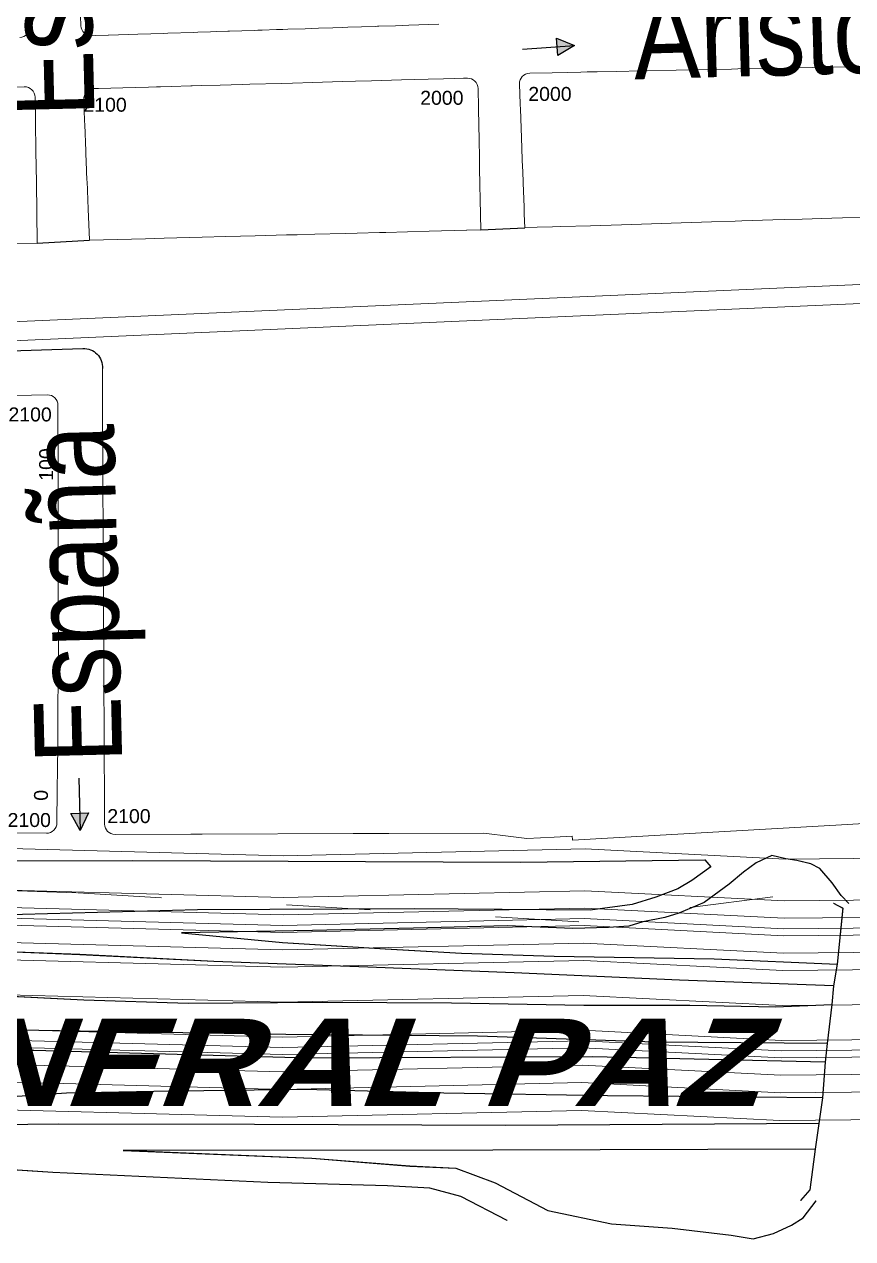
# Model space of a CAD drawing. Header units: millimetres. Extents: x 11558 to 23675, y 49449 to 61482.
# Drawn here: x 18802.9 to 19040.6, y 53251.9 to 53600.2 of the extents above; entities that cross this region are included whole.
import ezdxf

# ---------------------------------------------------------------- set-up
doc = ezdxf.new("R2010")
doc.units = ezdxf.units.MM
doc.linetypes.add('ACAD_ISO03W100', pattern=[30, 12, -18])
for name, color, linetype in [('0. autopistas', 254, 'Continuous'), ('0. plano base - nombres calles', 22, 'Continuous'), ('0. Plano Base - PLANO', 254, 'Continuous'), ('0. Plano base - sentido calles', 253, 'Continuous'), ('0. vias del tren', 252, 'VÍAS'), ('0.BARRIOS - DIVISIÓN', 12, 'ACAD_ISO03W100'), ('7. puesta en valor CC la lucila', 212, 'Continuous'), ('numeración', 7, 'Continuous')]:
    doc.layers.add(name, color=color, linetype=linetype)
for name, color, linetype, true_color in [('Linea 117 ida', 7, 'Continuous', 0x5c5c5c), ('Linea 117 vuelta', 7, 'Continuous', 0xdb0000), ('Linea 15 a Cap', 7, 'Continuous', 0x13f12d), ('Linea 15 a Prov', 7, 'Continuous', 0x077e15), ('Linea 194 ida', 7, 'Continuous', 0x8f148f), ('Linea 194 vuelta', 7, 'Continuous', 0x34dad7), ('Linea 228 ida', 7, 'Continuous', 0x8d6453), ('Linea 228 vuelta', 7, 'Continuous', 0x73a95b), ('Linea 28 ida', 7, 'Continuous', 0x1c825b), ('Linea 28 vuelta', 7, 'Continuous', 0x26cd1d), ('Linea 430', 7, 'Continuous', 0xdb7a0a), ('Linea 57 ida', 7, 'Continuous', 0xf6120e), ('Linea 57 vuelta', 7, 'Continuous', 0x71160a)]:
    doc.layers.add(name, color=color, linetype=linetype, true_color=true_color)
doc.layers.get('7. puesta en valor CC la lucila').off()
doc.styles.add('AUS01', font='')
doc.styles.get("Standard").update_dxf_attribs({"font": 'arial.ttf'})
doc.styles.get('AUS01').set_extended_font_data('Arial Black', bold=True)
doc.linetypes.add('VÍAS', pattern='A,0.15,[130,ltypeshp.shx,S=0.25,R=0,X=0,Y=0],0.15', length=0.3)

# ---------------------------------------------------------------- blocks, each defined once
blk = doc.blocks.new('MANZANAS')
at = {"layer": '0. Plano Base - PLANO', "color": 0, "linetype": 'VÍAS', "lineweight": 5, "ltscale": 4}
for points in [[(5636190.29, 6177920.23), (5636600.65, 6177660.36), (5637085.84, 6177354.16), (5637263.62, 6177241.21), (5637472.82, 6177111), (5637571.49, 6177049.28, 0.034614), (5637743.65, 6176957.49, 0.057202), (5637909.55, 6176905.02, 0.054556), (5638209.99, 6176880.02), (5638294.57, 6176887.04), (5638406.34, 6176909.92, 0.047981), (5638486.75, 6176934.6, 0.010506), (5638593.2, 6176981.47, 0.012553), (5638693.49, 6177031.26), (5639415.11, 6177447.42), (5639833.78, 6177688.18), (5639882.57, 6177713.3), (5639982.37, 6177752.6), (5640325.06, 6177892.29), (5640449.11, 6177927.35), (5640559.38, 6177958.52), (5640687.98, 6177992.86, -0.106625), (5640860.02, 6178001.21, -0.026161), (5640988.08, 6177973.08, -0.026161)], [(5636187.35, 6177915.58), (5636597.71, 6177655.71), (5637082.9, 6177349.51), (5637260.69, 6177236.55), (5637469.91, 6177106.33), (5637568.57, 6177044.61, 0.034614), (5637741.4, 6176952.47, 0.057202), (5637908.5, 6176899.62, 0.054584), (5638210.28, 6176874.52), (5638295.35, 6176881.59), (5638407.44, 6176904.53, 0.047981), (5638488.86, 6176929.52, 0.010506), (5638595.52, 6176976.48, 0.012565), (5638696.14, 6177026.44), (5639417.85, 6177442.65), (5639836.41, 6177683.35), (5639884.84, 6177708.29), (5639984.42, 6177747.49), (5640326.85, 6177887.08), (5640450.61, 6177922.06), (5640560.84, 6177953.22), (5640689.4, 6177987.55, -0.106625), (5640859.12, 6177995.78, -0.026161), (5640986.62, 6177967.77, 0.135104)]]:
    blk.add_lwpolyline(points, format="xyb", dxfattribs=at)
at = {"layer": '0. Plano Base - PLANO', "color": 0, "linetype": 'Continuous', "lineweight": 5}
for points in [[(5639237.7, 6177437.28), (5639230.2, 6177433.06), (5639226.81, 6177431.15), (5639222.67, 6177428.82), (5639222.36, 6177428.65), (5639221.76, 6177428.31), (5639214.94, 6177424.47), (5639213.67, 6177423.76), (5639211.15, 6177422.34), (5639207.54, 6177420.31), (5639204.26, 6177418.47), (5639199.91, 6177416.02), (5639198.66, 6177415.32), (5639197.08, 6177414.43), (5639193.43, 6177412.38), (5639192.37, 6177411.78), (5639191.47, 6177411.27), (5639185.25, 6177407.78), (5639184.89, 6177407.57), (5639182.02, 6177405.96), (5639180.5, 6177405.11), (5639177.35, 6177403.34), (5639176.27, 6177402.73), (5639169.9, 6177399.14), (5639168.85, 6177398.55), (5639162.34, 6177394.89), (5639160, 6177393.57), (5639155, 6177390.76), (5639154.91, 6177390.71), (5639151.63, 6177388.87), (5639150.79, 6177388.39, -0.414717), (5639146.7, 6177389.54), (5639145.32, 6177392.01)], [(5639384.95, 6177451.97), (5639363.43, 6177439.93), (5639355.95, 6177435.74), (5639351.61, 6177433.31), (5639348.58, 6177431.62), (5639340.89, 6177427.31), (5639339.17, 6177426.35), (5639333.24, 6177423.03), (5639325.64, 6177418.78), (5639318.2, 6177414.62), (5639310.71, 6177410.42), (5639302.97, 6177406.09), (5639295.54, 6177401.94), (5639293.4, 6177400.74), (5639289.6, 6177398.61), (5639286.48, 6177396.86), (5639284.51, 6177400.33), (5639283.53, 6177402.06), (5639280.15, 6177408.01), (5639280.09, 6177408.11), (5639280.05, 6177408.19), (5639278.58, 6177410.77), (5639276.94, 6177413.66), (5639276.85, 6177413.82), (5639275.21, 6177416.7), (5639273.73, 6177419.31), (5639269.64, 6177426.51), (5639269.06, 6177427.52), (5639268.96, 6177427.7), (5639266.1, 6177432.73, -0.419375), (5639267.28, 6177436.84), (5639272.95, 6177439.94), (5639276.87, 6177442.07), (5639280.16, 6177443.87), (5639281.78, 6177444.75), (5639284.29, 6177446.12), (5639289.24, 6177448.82), (5639295.38, 6177452.16), (5639296.91, 6177453), (5639304.16, 6177456.95), (5639308.51, 6177459.32), (5639312.29, 6177461.38), (5639318.11, 6177464.55), (5639319.76, 6177465.45), (5639327.37, 6177469.6), (5639332.16, 6177472.21), (5639334.93, 6177473.73), (5639342.29, 6177477.74), (5639348.25, 6177480.98), (5639348.34, 6177481.03), (5639349.39, 6177481.61)], [(5639103.3, 6177437.65), (5639105.13, 6177434.36), (5639109.25, 6177426.94), (5639113.61, 6177419.07), (5639114.05, 6177418.27), (5639117.51, 6177412.04), (5639121.71, 6177404.46), (5639126.08, 6177396.59), (5639126.68, 6177395.5), (5639130.15, 6177389.25), (5639133.88, 6177382.53, -0.413304), (5639132.71, 6177378.46)], [(5639130.43, 6177360.83), (5639140.4, 6177366.49, -0.420972), (5639144.52, 6177365.3), (5639147.38, 6177359.98), (5639147.89, 6177359.03), (5639151.87, 6177351.63), (5639156.12, 6177343.71), (5639160.14, 6177336.24), (5639164.34, 6177328.42), (5639151.74, 6177321.39)], [(5639457.19, 6177293.45), (5639444.64, 6177285.98), (5639379.59, 6177247.32), (5639379.52, 6177247.44), (5639379.04, 6177248.27), (5639374.55, 6177245.63), (5639367.73, 6177241.63), (5639363.45, 6177240.07), (5639356.11, 6177237.41), (5639331.92, 6177224.73), (5639322.9, 6177220), (5639284.51, 6177199.87), (5639281.57, 6177198.33), (5639262.34, 6177188.24, -0.414019), (5639258.29, 6177189.5), (5639253.5, 6177198.63), (5639249.79, 6177205.67), (5639247.35, 6177210.32), (5639237.85, 6177228.41), (5639234.93, 6177233.97), (5639230.7, 6177242.02), (5639201.57, 6177297.5), (5639197.53, 6177305.2, -0.016371), (5639197.44, 6177305.37, -0.016371)], [(5639174.93, 6177284.52), (5639186.98, 6177291.13, -0.420315), (5639191.08, 6177289.88), (5639201.07, 6177270.72), (5639203.94, 6177265.22), (5639208.54, 6177256.4), (5639208.83, 6177255.84), (5639211.43, 6177250.86), (5639213.13, 6177247.61), (5639217.79, 6177238.66), (5639222.68, 6177229.29), (5639226.95, 6177221.03), (5639231.57, 6177211.94), (5639236.19, 6177202.87), (5639238.83, 6177197.68), (5639238.96, 6177197.41), (5639241.73, 6177191.96), (5639246.03, 6177183.51, -0.413548), (5639244.72, 6177179.48), (5639234.75, 6177174.38)]]:
    blk.add_lwpolyline(points, format="xyb", dxfattribs=at)
blk.add_lwpolyline([(5639191.31, 6177343.86), (5639177.25, 6177336.07), (5639177.21, 6177336.14), (5639172.85, 6177343.77), (5639168.84, 6177350.78), (5639168.73, 6177350.97), (5639166, 6177355.75), (5639165.94, 6177355.84), (5639165.06, 6177357.39), (5639164.57, 6177358.25), (5639160.77, 6177364.89), (5639160.3, 6177365.72), (5639160.2, 6177365.88), (5639158.76, 6177368.4), (5639157.19, 6177371.15, -0.417914), (5639158.34, 6177375.27), (5639159.47, 6177375.9), (5639168.66, 6177381), (5639172.02, 6177382.85), (5639174.08, 6177383.99), (5639175.06, 6177384.55), (5639177.75, 6177386.04), (5639182.71, 6177388.8), (5639183.02, 6177388.97), (5639185.47, 6177390.33), (5639190.04, 6177392.87), (5639195.59, 6177395.95), (5639197.49, 6177397), (5639205.39, 6177401.39), (5639208.15, 6177402.92), (5639213.32, 6177405.8), (5639220.62, 6177409.85), (5639224.02, 6177411.74), (5639228.04, 6177413.97), (5639235.58, 6177418.16), (5639242.26, 6177421.87), (5639246.08, 6177423.99), (5639248.87, 6177425.53), (5639251.11, 6177426.78), (5639252.09, 6177427.32, -0.416837), (5639256.19, 6177426.13), (5639258.86, 6177421.22), (5639259.03, 6177420.9), (5639263.27, 6177413.1), (5639263.35, 6177412.95), (5639265.57, 6177408.88), (5639267.06, 6177406.13), (5639269.37, 6177401.87), (5639271.39, 6177398.17), (5639275.55, 6177390.51), (5639272.07, 6177388.58), (5639271.97, 6177388.53), (5639262.59, 6177383.33), (5639251.72, 6177377.31), (5639250.14, 6177376.44), (5639244.46, 6177373.29), (5639241.5, 6177371.66), (5639233.85, 6177367.42), (5639229.41, 6177364.96), (5639226.78, 6177363.5), (5639218.85, 6177359.11), (5639211.49, 6177355.03), (5639205.6, 6177351.77), (5639195.99, 6177346.45)], format="xyb", close=True, dxfattribs=at)
at = {"layer": '0. Plano Base - PLANO', "color": 0}
for points in [[(5639275.55, 6177390.51), (5639286.48, 6177396.86)], [(5639164.34, 6177328.42), (5639177.25, 6177336.07)]]:
    blk.add_lwpolyline(points, dxfattribs=at)
blk.add_lwpolyline([(5638843.89, 6177149.69), (5638861.66, 6177118.21), (5638926.59, 6177156.2), (5638966.18, 6177179.37), (5639048.66, 6177227.32), (5639148.37, 6177284.35), (5639189.9, 6177307.67, -0.437437), (5639197.53, 6177305.2, -1.087752)], format="xyb", dxfattribs=at)
at = {"layer": '0. Plano Base - PLANO', "color": 0, "linetype": 'Continuous', "lineweight": 5}
for points in [[(5639458.37, 6177267.79), (5639455.37, 6177268.79), (5639451.37, 6177270.8), (5639446.37, 6177272.8), (5639443.37, 6177272.8), (5639439.37, 6177271.81), (5639436.37, 6177270.81), (5639432.37, 6177269.81), (5639429.37, 6177265.82), (5639427.36, 6177261.82), (5639425.36, 6177256.82), (5639421.35, 6177248.82), (5639416.34, 6177242.83), (5639413.34, 6177239.83), (5639408.34, 6177235.84), (5639405.33, 6177232.84), (5639400.33, 6177229.84), (5639391.33, 6177224.85), (5639374.32, 6177216.87), (5639354.31, 6177205.89), (5639325.29, 6177189.92), (5639292.27, 6177171.95), (5639319.29, 6177182.92), (5639346.3, 6177194.9), (5639366.31, 6177203.88), (5639390.32, 6177215.35), (5639431.34, 6177235.81), (5639463.35, 6177250.78), (5639465.35, 6177244.78)], [(5639454.37, 6177265.79), (5639457.37, 6177265.79), (5639463.35, 6177250.78)], [(5638973.14, 6177037.26), (5639059.18, 6177077.18), (5639165.23, 6177129.07), (5639270.29, 6177183.97), (5639369.34, 6177234.87), (5639415.86, 6177259.83), (5639418.36, 6177258.83), (5639415.35, 6177252.83), (5639412.85, 6177248.83), (5639408.34, 6177243.84), (5639403.34, 6177238.84), (5639393.33, 6177231.85), (5639348.31, 6177208.9), (5639293.28, 6177179.95), (5639239.25, 6177150), (5639194.23, 6177127.05), (5639162.72, 6177112.08), (5639126.2, 6177094.11), (5639089.18, 6177078.15), (5639050.17, 6177060.19), (5639017.15, 6177045.22), (5638979.63, 6177026.75)], [(5639467.34, 6177239.78), (5639465.35, 6177244.78), (5639425.33, 6177225.82), (5639382.31, 6177205.86), (5639344.29, 6177187.9), (5639304.27, 6177168.94), (5639269.26, 6177152.97), (5639235.24, 6177137.01)], [(5639252.24, 6177130.99), (5639276.25, 6177141.97), (5639303.26, 6177154.94), (5639337.28, 6177172.91), (5639370.29, 6177189.87), (5639404.31, 6177206.84), (5639431.32, 6177220.81), (5639453.33, 6177231.79), (5639467.34, 6177239.78), (5639471.33, 6177229.28)], [(5639473.33, 6177224.27), (5639471.33, 6177229.28), (5639427.31, 6177206.82), (5639381.29, 6177184.86), (5639332.26, 6177159.91), (5639184.19, 6177086.06), (5639145.17, 6177067.09), (5639098.65, 6177044.14), (5639052.13, 6177020.18), (5639011.11, 6177000.22), (5638986.1, 6176987.25), (5638963.08, 6176975.27)], [(5639477.32, 6177214.77), (5639473.33, 6177224.27), (5639413.3, 6177194.83), (5639341.26, 6177156.9), (5639270.23, 6177122.47), (5639197.19, 6177085.04), (5639142.16, 6177058.1), (5639079.13, 6177025.66), (5639023.61, 6176998.21), (5638967.08, 6176970.27)], [(5639479.81, 6177207.77), (5639477.32, 6177214.77), (5639422.29, 6177186.82), (5639380.27, 6177165.86), (5639344.25, 6177148.4), (5639306.23, 6177127.94), (5639284.22, 6177115.96), (5639256.2, 6177098.98), (5639233.19, 6177086.01), (5639208.18, 6177072.03), (5639182.16, 6177058.06), (5639144.14, 6177038.09), (5639117.13, 6177023.12), (5639089.12, 6177008.15), (5639068.1, 6176997.17), (5639060.1, 6176992.18), (5639057.1, 6176991.18), (5639054.1, 6176987.68)], [(5639482.3, 6177200.77), (5639479.81, 6177207.77), (5639400.27, 6177165.84), (5639336.24, 6177132.91), (5639286.21, 6177106.96), (5639244.69, 6177085), (5639203.67, 6177063.04), (5639165.65, 6177043.07), (5639134.13, 6177026.1), (5639099.11, 6177007.14), (5639071.1, 6176991.16), (5639049.09, 6176978.19), (5639043.08, 6176967.69), (5639038.07, 6176958.2), (5639042.56, 6176953.69), (5639067.07, 6176966.17), (5639113.1, 6176995.62), (5639146.12, 6177016.09), (5639170.14, 6177030.07), (5639184.15, 6177039.06)], [(5639485.29, 6177185.76), (5639486.29, 6177189.76), (5639482.3, 6177200.77), (5639400.26, 6177157.84), (5639306.21, 6177108.94), (5639355.24, 6177131.89), (5639381.25, 6177142.86), (5639393.25, 6177148.35), (5639405.25, 6177149.84), (5639422.25, 6177149.82), (5639440.26, 6177154.81), (5639456.27, 6177161.79), (5639472.27, 6177167.77), (5639478.27, 6177169.77), (5639482.78, 6177173.76), (5639486.28, 6177178.26), (5639488.28, 6177181.76), (5639489.29, 6177187.76)], [(5639413.25, 6177141.83), (5639398.25, 6177141.85), (5639389.24, 6177139.86), (5639378.24, 6177134.87), (5639347.22, 6177119.9), (5639291.2, 6177093.95), (5639241.18, 6177072), (5639202.16, 6177053.04), (5639178.15, 6177042.06), (5639150.13, 6177027.09), (5639111.11, 6177006.13), (5639072.59, 6176984.16), (5639053.08, 6176972.18), (5639043.08, 6176967.69)]]:
    blk.add_lwpolyline(points, dxfattribs=at)

msp = doc.modelspace()

# ---------------------------------------------------------------- hatches: boundary and pattern name
at = {"layer": '0. Plano base - sentido calles', "linetype": 'Continuous', "lineweight": 25, "ltscale": 2, "true_color": 0x1a1a1a}
h = msp.add_hatch(color=250, dxfattribs=at)
h.dxf.hatch_style = 1
h.paths.add_polyline_path([(18960.8, 53594.07), (18955.63, 53596.21), (18955.81, 53593.71)])
h.paths.add_polyline_path([(18960.8, 53594.07), (18955.81, 53593.71), (18955.99, 53591.22)])
h = msp.add_hatch(color=250, dxfattribs=at)
h.dxf.hatch_style = 1
h.paths.add_polyline_path([(18818.9, 53368.94), (18821.29, 53373.99), (18818.79, 53373.94)])
h.paths.add_polyline_path([(18818.9, 53368.94), (18818.79, 53373.94), (18816.29, 53373.88)])

# ---------------------------------------------------------------- linework, layer by layer
at = {"layer": '0. autopistas'}
for p, q in [((19017.43, 53361.83), (19012.92, 53359.67)), ((19021.44, 53360.87), (19017.43, 53361.83)), ((19024.57, 53360.37), (19021.44, 53360.87)), ((18715.49, 53360.1), (18834.03, 53360.38)), ((18834.03, 53360.38), (18945.39, 53359.89)), ((18945.39, 53359.89), (18998.18, 53360.58)), ((18999.94, 53358.54), (18994.5, 53354.6)), ((18998.18, 53360.58), (18999.94, 53358.54)), ((19012.92, 53359.67), (19009.3, 53357.04)), ((19028.58, 53359.41), (19024.57, 53360.37)), ((19031.24, 53358.02), (19028.58, 53359.41)), ((19034.75, 53353.94), (19031.24, 53358.02)), ((18994.5, 53354.6), (18990.44, 53352.21)), ((19009.3, 53357.04), (19005.22, 53353.53)), ((19037.37, 53350.32), (19034.75, 53353.94)), ((18990.44, 53352.21), (18984.14, 53349.85)), ((19005.22, 53353.53), (18997.98, 53348.28)), ((18977.39, 53347.73), (18965.29, 53346.14)), ((18984.14, 53349.85), (18977.39, 53347.73)), ((18997.98, 53348.28), (18990.77, 53345.27)), ((19035.1, 53348.12), (19037.76, 53346.73)), ((19039.57, 53348.05), (19037.37, 53350.32)), ((18852.58, 53346.21), (18790.83, 53344.54)), ((18914.75, 53346.53), (18852.58, 53346.21)), ((18965.29, 53346.14), (18914.75, 53346.53)), ((18986.72, 53344), (18980.44, 53342.76)), ((18990.77, 53345.27), (18986.72, 53344)), ((19037.76, 53346.73), (19036.15, 53330.66)), ((18885.58, 53340.3), (18848, 53339.57)), ((18918.69, 53341.09), (18885.58, 53340.3)), ((18941.51, 53341.61), (18918.69, 53341.09)), ((18960.28, 53340.85), (18941.51, 53341.61)), ((18970.58, 53341.13), (18960.28, 53340.85)), ((18976.4, 53341.48), (18970.58, 53341.13)), ((18980.44, 53342.76), (18976.4, 53341.48)), ((18848, 53339.57), (18877.02, 53336.86)), ((18877.02, 53336.86), (18906.51, 53335.03)), ((18818.82, 53333.35), (18781.27, 53334.86)), ((18857.25, 53331.37), (18818.82, 53333.35)), ((18906.51, 53335.03), (18928.41, 53333.78)), ((18928.41, 53333.78), (18955.01, 53332.89)), ((18901.51, 53329.75), (18857.25, 53331.37)), ((18943.53, 53328.16), (18901.51, 53329.75)), ((18955.01, 53332.89), (19000.84, 53332.14)), ((19000.84, 53332.14), (19036.15, 53330.66)), ((19036.15, 53330.66), (19035.15, 53324.41)), ((18990.9, 53326.04), (18943.53, 53328.16)), ((19035.15, 53324.41), (18990.9, 53326.04)), ((19035.15, 53324.41), (19034.62, 53319.05)), ((18793.58, 53321.69), (18819.95, 53320.36)), ((18819.95, 53320.36), (18849.9, 53319.42)), ((18849.9, 53319.42), (18888.37, 53319.68)), ((18888.37, 53319.68), (18925.49, 53319.51)), ((18925.49, 53319.51), (18963.5, 53318.89)), ((18963.5, 53318.89), (18993.91, 53318.83)), ((18993.91, 53318.83), (19018.51, 53318.43)), ((19018.51, 53318.43), (19034.62, 53319.05)), ((19034.62, 53319.05), (19033.32, 53307.89)), ((18877.93, 53310.46), (18712.48, 53313.18)), ((18932.94, 53310), (18877.93, 53310.46)), ((18983.9, 53308.26), (18932.94, 53310)), ((18805.62, 53305.83), (18723.55, 53306.29)), ((18884.53, 53303.64), (18805.62, 53305.83)), ((19033.32, 53307.89), (18983.9, 53308.26)), ((19033.32, 53307.89), (19032.78, 53302.54)), ((18965.94, 53304.08), (18884.53, 53303.64)), ((19032.78, 53302.54), (18965.94, 53304.08)), ((19032.78, 53302.54), (19031.94, 53292.26)), ((18883.26, 53294.71), (18840.09, 53294.08)), ((18923.28, 53293.61), (18883.26, 53294.71)), ((18815.03, 53293.6), (18782.35, 53291.46)), ((18840.09, 53294.08), (18815.03, 53293.6)), ((18970.23, 53292.83), (18923.28, 53293.61)), ((19031.94, 53292.26), (18970.23, 53292.83)), ((19031.94, 53292.26), (19030.93, 53284.9)), ((18812.65, 53284.7), (18765.68, 53284.35)), ((18869.01, 53284.66), (18812.65, 53284.7)), ((18941.01, 53284.37), (18869.01, 53284.66)), ((19030.93, 53284.9), (18941.01, 53284.37)), ((19030.93, 53284.9), (19029.91, 53277.54)), ((18937.32, 53277.27), (18831.31, 53277.23)), ((19029.91, 53277.54), (18937.32, 53277.27)), ((19029.91, 53277.54), (19028.38, 53265.93)), ((18811.08, 53270.86), (18756.57, 53274.44)), ((18831.31, 53277.23), (18885.4, 53275)), ((18885.4, 53275), (18913.54, 53272.74)), ((18872.76, 53268.05), (18811.08, 53270.86)), ((18913.54, 53272.74), (18926.72, 53272.08)), ((18926.72, 53272.08), (18938.06, 53267.87)), ((18907.18, 53267.04), (18872.76, 53268.05)), ((18919.25, 53266.39), (18907.18, 53267.04)), ((18938.06, 53267.87), (18953.14, 53260.02)), ((18928.15, 53264.01), (18919.25, 53266.39)), ((18941.46, 53257.08), (18928.15, 53264.01)), ((19028.38, 53265.93), (19025.64, 53262.85)), ((18953.14, 53260.02), (18971.41, 53256.14)), ((19026.45, 53257.91), (19030.11, 53262.77)), ((19023.06, 53255.73), (19026.45, 53257.91)), ((18971.41, 53256.14), (18988.83, 53254.95)), ((18988.83, 53254.95), (19005.8, 53252.89)), ((19012.04, 53251.89), (19017.88, 53253.36)), ((19017.88, 53253.36), (19023.06, 53255.73)), ((19005.8, 53252.89), (19012.04, 53251.89))]:
    msp.add_line(p, q, dxfattribs=at)
at = {"layer": '0. Plano base - sentido calles', "color": 250, "linetype": 'Continuous', "lineweight": 25, "ltscale": 2, "true_color": 0x1a1a1a}
for points in [[(18945.84, 53593), (18960.8, 53594.07), (18955.99, 53591.22), (18955.63, 53596.21), (18960.8, 53594.07)], [(18818.58, 53383.93), (18818.9, 53368.94), (18816.29, 53373.88), (18821.29, 53373.99), (18818.9, 53368.94)]]:
    msp.add_lwpolyline(points, dxfattribs=at)
at = {"layer": '0. vias del tren', "color": 252, "lineweight": 13, "ltscale": 2}
for points in [[(16440.33, 55433.7), (16684.66, 55013.9), (16974.05, 54518.5), (17079.73, 54336.31), (17205.34, 54124.31), (17264.44, 54024.05, 0.034614), (17374.9, 53863.23, 0.057202), (17497.92, 53740.19, 0.054556), (17753, 53579.49), (17831.29, 53546.72), (17941.03, 53515.5, 0.047981), (18023.76, 53500.33, 0.010506), (18139.83, 53492.84, 0.012553), (18251.78, 53490.79), (19083.99, 53527.39), (19566.52, 53548.02), (19621.39, 53547.82), (19728.07, 53536.67), (20096.57, 53502.64), (20222.82, 53476.57), (20335.04, 53453.39), (20464.99, 53424.58, -0.106625), (20621.5, 53352.67, -0.026161), (20722.17, 53268.66, -0.026161)], [(16435.57, 55430.93), (16679.91, 55011.13), (16969.3, 54515.73), (17074.98, 54333.52), (17200.61, 54121.51), (17259.7, 54021.26, 0.034614), (17370.59, 53859.81, 0.057202), (17494.5, 53735.88, 0.054584), (17750.73, 53574.47), (17829.47, 53541.52), (17939.52, 53510.21, 0.047981), (18023.3, 53494.85, 0.010506), (18139.59, 53487.34, 0.012565), (18251.92, 53485.29), (19084.23, 53521.9), (19566.63, 53542.52), (19621.1, 53542.32), (19727.53, 53531.2), (20095.76, 53497.2), (20221.71, 53471.18), (20333.89, 53448.01), (20463.8, 53419.21, -0.106625), (20618.2, 53348.27, -0.026161), (20718.43, 53264.63, 0.135104)]]:
    msp.add_lwpolyline(points, format="xyb", dxfattribs=at)
at = {"layer": '0.BARRIOS - DIVISIÓN', "color": 14, "lineweight": 18, "ltscale": 2}
msp.add_lwpolyline([(19746.68, 55789.02), (19726.12, 55476.55), (19705.29, 55342.21), (19682.91, 54948.63), (19661.94, 54643.15), (19640.4, 54304.03), (19607.91, 53959.65), (19567.75, 53570.63), (19550.03, 53389.45), (19077.25, 53357.53), (18962.05, 53342.81), (18817.78, 53351.07), (18595.68, 53358.57), (18202.92, 53380.53), (17765.7, 53372.91), (17659.73, 53390.45), (17637.92, 53679.7), (17639.89, 53799.72), (17625.59, 53940.22), (17597.55, 54075.9), (17579.24, 54125.09), (17580.44, 54241.86), (17585.92, 54374.44), (17552.48, 55699.13)], dxfattribs=at)
at = {"layer": 'Linea 117 ida', "lineweight": 15}
msp.add_lwpolyline([(20055.63, 53361.83), (19914.74, 53363.32), (19862.2, 53367.82), (19813.51, 53369.39), (19737.35, 53372.05), (19622.23, 53377.02), (19486.23, 53378.58), (19429.84, 53375.1), (19365.93, 53373.96), (19270.79, 53366.73), (19204.78, 53365.27), (19119.85, 53361.71), (19021.29, 53360.77), (18963.9, 53363.69), (18877.19, 53361.74), (18770.35, 53364.6)], dxfattribs=at)
at = {"layer": 'Linea 117 vuelta', "lineweight": 15}
msp.add_lwpolyline([(20055.02, 53286.83), (19911.14, 53288.35), (19857.79, 53292.92), (19810.99, 53294.43), (19734.42, 53297.11), (19620.18, 53302.04), (19488.11, 53303.55), (19432.82, 53300.15), (19369.44, 53299.01), (19274.46, 53291.79), (19207.18, 53290.31), (19121.78, 53286.73), (19019.75, 53285.76), (18962.84, 53288.65), (18877.03, 53286.72), (18768.56, 53289.62)], dxfattribs=at)
at = {"layer": 'Linea 15 a Cap', "lineweight": 15}
msp.add_lwpolyline([(20055.13, 53299.83), (19911.76, 53301.35), (19858.55, 53305.9), (19811.43, 53307.42), (19734.93, 53310.1), (19620.54, 53315.04), (19487.78, 53316.56), (19432.3, 53313.14), (19368.83, 53312), (19273.82, 53304.78), (19206.77, 53303.3), (19121.44, 53299.72), (19020.02, 53298.76), (18963.02, 53301.65), (18877.05, 53299.72), (18768.87, 53302.62)], dxfattribs=at)
at = {"layer": 'Linea 15 a Prov', "lineweight": 15}
msp.add_lwpolyline([(20055.53, 53349.83), (19914.16, 53351.32), (19861.5, 53355.84), (19813.11, 53357.4), (19736.88, 53360.06), (19621.9, 53365.03), (19486.53, 53366.57), (19430.31, 53363.11), (19366.49, 53361.97), (19271.38, 53354.74), (19205.17, 53353.28), (19120.15, 53349.71), (19021.05, 53348.77), (18963.73, 53351.68), (18877.16, 53349.74), (18770.06, 53352.61)], dxfattribs=at)
at = {"layer": 'Linea 194 ida', "lineweight": 15}
msp.add_lwpolyline([(19487.9, 53326.58), (19431.9, 53323.13), (19368.36, 53321.99), (19273.34, 53314.78), (19206.45, 53313.3), (19121.18, 53309.72), (19020.22, 53308.76), (18963.17, 53311.66), (18877.08, 53309.73), (18769.11, 53312.62)], dxfattribs=at)
at = {"layer": 'Linea 194 vuelta', "lineweight": 15}
msp.add_lwpolyline([(19486.42, 53356.55), (19430.71, 53353.12), (19366.96, 53351.97), (19271.87, 53344.75), (19205.49, 53343.28), (19120.41, 53339.72), (19020.84, 53338.77), (18963.59, 53341.68), (18877.14, 53339.74), (18769.82, 53342.61)], dxfattribs=at)
at = {"layer": 'Linea 228 ida', "lineweight": 15}
msp.add_lwpolyline([(19486.73, 53351.56), (19430.91, 53348.12), (19367.19, 53346.98), (19272.11, 53339.75), (19205.65, 53338.29), (19120.54, 53334.72), (19020.74, 53333.77), (18963.52, 53336.67), (18877.13, 53334.73), (18769.7, 53337.61)], dxfattribs=at)
at = {"layer": 'Linea 228 vuelta', "lineweight": 15}
msp.add_lwpolyline([(19488.21, 53321.59), (19432.1, 53318.14), (19368.6, 53317), (19273.58, 53309.78), (19206.61, 53308.3), (19121.31, 53304.72), (19020.12, 53303.76), (18963.09, 53306.66), (18877.06, 53304.73), (18768.99, 53307.62)], dxfattribs=at)
at = {"layer": 'Linea 28 ida', "lineweight": 15}
msp.add_lwpolyline([(20055.18, 53306.83), (19912.1, 53308.34), (19858.97, 53312.9), (19811.67, 53314.42), (19735.2, 53317.1), (19620.73, 53322.04), (19487.61, 53323.56), (19432.02, 53320.14), (19368.51, 53319), (19273.48, 53311.78), (19206.54, 53310.3), (19121.26, 53306.72), (19020.16, 53305.76), (18963.12, 53308.66), (18877.07, 53306.73), (18769.03, 53309.62)], dxfattribs=at)
at = {"layer": 'Linea 28 vuelta', "lineweight": 15}
msp.add_lwpolyline([(20055.47, 53341.83), (19913.78, 53343.33), (19861.03, 53347.85), (19812.84, 53349.4), (19736.57, 53352.07), (19621.68, 53357.03), (19486.73, 53358.57), (19430.63, 53355.12), (19366.86, 53353.97), (19271.77, 53346.75), (19205.42, 53345.28), (19120.36, 53341.72), (19020.88, 53340.77), (18963.62, 53343.68), (18877.14, 53341.74), (18769.87, 53344.61)], dxfattribs=at)
at = {"layer": 'Linea 430', "lineweight": 15}
for points in [[(19486.11, 53361.54), (19430.51, 53358.11), (19366.72, 53356.97), (19271.62, 53349.75), (19205.33, 53348.28), (19120.28, 53344.71), (19020.94, 53343.77), (18963.66, 53346.68), (18877.15, 53344.74), (18769.94, 53347.61)], [(19488.82, 53311.61), (19432.5, 53308.14), (19369.07, 53307), (19274.07, 53299.79), (19206.93, 53298.31), (19121.57, 53294.72), (19019.91, 53293.76), (18962.95, 53296.65), (18877.04, 53294.72), (18768.75, 53297.62)]]:
    msp.add_lwpolyline(points, dxfattribs=at)
at = {"layer": 'Linea 57 ida', "lineweight": 15}
msp.add_lwpolyline([(19487.03, 53346.57), (19431.11, 53343.12), (19367.43, 53341.98), (19272.36, 53334.76), (19205.81, 53333.29), (19120.67, 53329.72), (19020.63, 53328.77), (18963.45, 53331.67), (18877.12, 53329.73), (18769.58, 53332.61)], dxfattribs=at)
at = {"layer": 'Linea 57 vuelta', "lineweight": 15}
msp.add_lwpolyline([(19487.28, 53336.56), (19431.5, 53333.13), (19367.9, 53331.99), (19272.85, 53324.77), (19206.13, 53323.29), (19120.93, 53319.72), (19020.43, 53318.76), (18963.31, 53321.67), (18877.1, 53319.73), (18769.34, 53322.61)], dxfattribs=at)

# ---------------------------------------------------------------- block references
at = {"layer": '0. Plano Base - PLANO', "color": 28, "lineweight": 5, "true_color": 0x0d0d0d, "rotation": 332.5463477508169}
msp.add_blockref('MANZANAS', (-7833237.48, -2828296.13), dxfattribs=at)
at = {"layer": '7. puesta en valor CC la lucila', "color": 250, "lineweight": 30, "rotation": 332.5463477508169}
msp.add_blockref('MANZANAS', (-7833237.48, -2828296.13), dxfattribs=at)

# ---------------------------------------------------------------- texts
at = {"layer": '0. plano base - nombres calles', "color": 250, "lineweight": 15, "style": 'AUS01', "oblique": 20}
msp.add_text('AVENIDA GENERAL PAZ', height=25, dxfattribs=at).set_placement((18535.78, 53289.96))
at = {"layer": '0. plano base - nombres calles', "color": 250, "lineweight": 15, "true_color": 0x1a1a1a, "char_height": 25, "attachment_point": 1}
for s, insert, rotation in [('{\\fArial Narrow|b0|i0|c0|p34;España}', (18798.09, 53573.18), 91.4248), ('{\\fArial Narrow|b0|i0|c0|p34;Aristóbulo del Valle}', (18977.33, 53609.35), 1.6281), ('{\\fArial Narrow|b0|i0|c0|p34;España}', (18806.03, 53387.87), 91.4248)]:
    msp.add_mtext_dynamic_manual_height_columns(s, width=329.255, gutter_width=12.5, heights=[0], dxfattribs=dict(at, insert=insert, rotation=rotation))
at = {"layer": 'numeración', "color": 251, "true_color": 0x606162, "char_height": 4, "attachment_point": 1}
for s, insert in [('2000', (18916.52, 53581.09)), ('2000', (18947.54, 53582.2)), ('2100', (18819.87, 53579.1)), ('2100', (18798.36, 53490.28)), ('2100', (18826.73, 53375.09)), ('2100', (18798.11, 53373.96))]:
    msp.add_mtext_dynamic_manual_height_columns(s, width=16.0314, gutter_width=12.5, heights=[0], dxfattribs=dict(at, insert=insert))
at = {"layer": 'numeración', "color": 251, "true_color": 0x606162, "char_height": 4, "attachment_point": 1, "rotation": 89.8705}
for s, insert in [('100', (18807.15, 53469.26)), ('0', (18805.69, 53377.5))]:
    msp.add_mtext_dynamic_manual_height_columns(s, width=16.0314, gutter_width=12.5, heights=[0], dxfattribs=dict(at, insert=insert))

doc.saveas('drawing.dxf')
